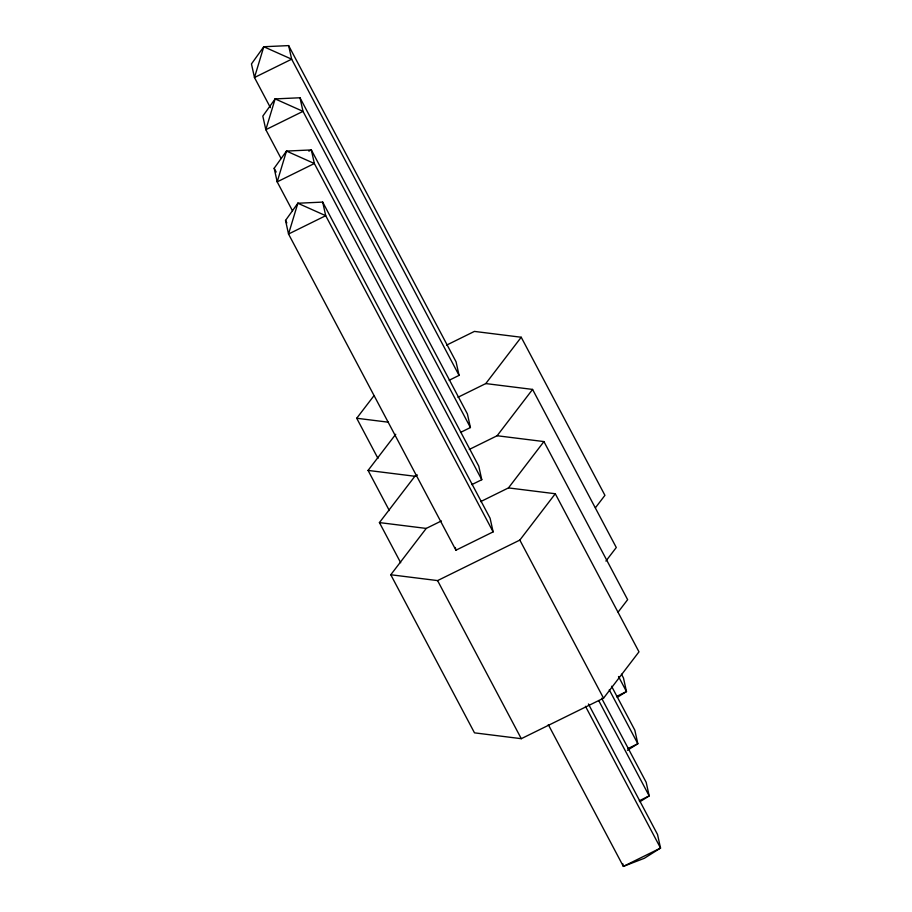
<?xml version="1.0" encoding="UTF-8"?>
<svg xmlns="http://www.w3.org/2000/svg" width="912" height="912" viewBox="0 0 912 912"><rect width="100%" height="100%" fill="white"/><g stroke="black" fill="none" stroke-linecap="round" stroke-linejoin="round"><path stroke-width="1.37" d="M292.456 210.718L277.18 181.853L274.17 168.264L286.493 151.073L311.345 149.933L478.754 466.123L481.775 479.712L471.857 484.603M285.524 220.43L297.848 203.239L322.7 202.099L490.109 518.29L493.13 531.878L455.943 550.21L288.534 234.019L285.524 220.43L286.847 222.938M377.978 458.405L356.717 418.255L374.011 395.648M389.333 510.572L368.072 470.421L395.74 434.26M400.687 562.738L379.426 522.587L414.88 476.258L417.411 475.004M457.938 397.29L485.777 383.576L521.219 337.246L604.93 495.341L595.422 507.767M480.635 501.623L508.474 487.909L555.283 493.745L638.981 651.841L603.539 698.182L521.288 738.686L474.491 732.849L390.781 574.754L426.223 528.424L441.408 520.946M469.281 449.456L497.12 435.742L532.574 389.413L616.284 547.508L605.91 561.062M508.474 487.909L543.928 441.579L627.638 599.674L618.119 612.1M390.781 574.754L437.578 580.591L519.829 540.086L555.283 493.745M617.219 697.406L626.476 691.57L623.466 677.981L621.471 674.207M627.41 750.302L637.83 743.736L634.82 730.147L611.564 686.234M639.916 801.739L649.184 795.902L646.175 782.314L601.658 698.25M308.872 151.153L311.345 149.933L314.355 163.522L481.775 479.712M449.149 380.27L459.067 375.379L456.057 361.79L288.637 45.6L263.785 46.74L251.461 63.931L254.471 77.52L270.419 107.639M460.503 432.436L470.421 427.546L467.411 413.957L299.991 97.766L275.139 98.906L262.816 116.098L265.825 129.686L281.113 158.551M616.569 696.46L626.476 691.57L618.507 676.51M627.912 748.627L637.83 743.736L609.262 689.78M639.266 800.793L649.184 795.902L598.694 700.541M446.584 345.124L474.422 331.409L521.219 337.246M485.777 383.576L532.574 389.413M356.717 418.255L388.375 422.199M497.12 435.742L543.928 441.579M368.072 470.421L414.88 476.258M379.426 522.587L426.223 528.424M459.067 375.379L291.658 59.189L288.637 45.6M470.421 427.546L303.001 111.355L299.991 97.766M519.829 540.086L603.539 698.182M588.434 703.984L657.529 834.48L660.539 848.069L644.328 858.283L623.363 866.4L548.294 724.618M493.13 531.878L325.709 215.699L322.7 202.099M585.47 706.287L660.539 848.069L623.363 866.4L622.759 863.687M274.17 168.264L276.165 172.026M437.578 580.591L521.288 738.686M455.339 547.496L455.943 550.21M263.785 46.74L254.471 77.52L291.658 59.189L263.785 46.74M275.139 98.906L265.825 129.686L303.001 111.355L275.139 98.906M286.493 151.073L277.18 181.853L314.355 163.522L286.493 151.073M297.848 203.239L288.534 234.019L325.709 215.699L297.848 203.239"/></g></svg>
